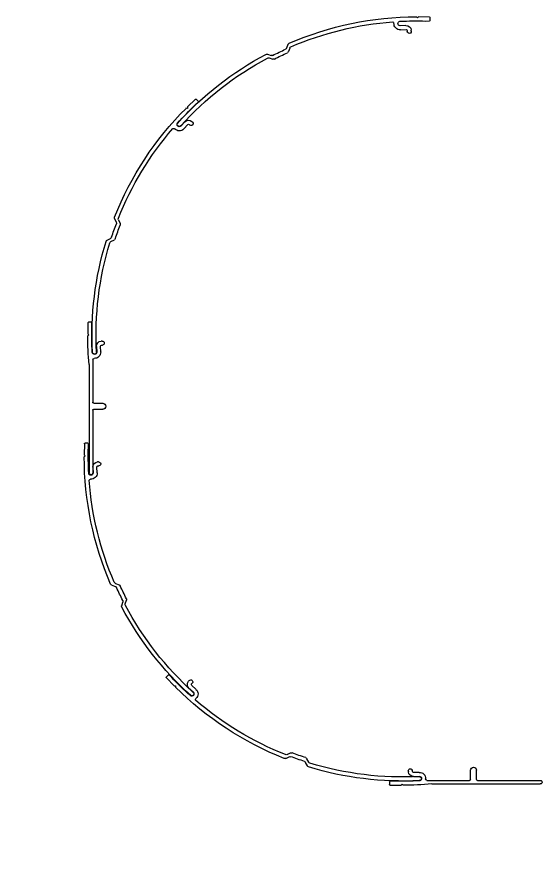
# Model space of a CAD drawing. Header units: millimetres. Extents: x 150937 to 394412, y 327166 to 584759.
# Drawn here: x 271565.6 to 271827.2, y 443671.8 to 444090 of the extents above; entities that cross this region are included whole.
import ezdxf

# ---------------------------------------------------------------- set-up
doc = ezdxf.new("R2010")
doc.units = ezdxf.units.MM

# ---------------------------------------------------------------- blocks, each defined once
blk = doc.blocks.new('33')
at = {"color": 1}
for p, q in [((8618.97, 1894.34), (8618.97, 1898.84)), ((8621.97, 1894.34), (8621.97, 1898.84)), ((8650.29, 1895.72), (8647.4, 1895.83)), ((8647.51, 1897.82), (8650.41, 1897.71)), ((8650.94, 1898.18), (8650.97, 1898.68)), ((8652.97, 1898.56), (8652.94, 1898.06)), ((8641.32, 1892.03), (8587.23, 1892.03)), ((8618.47, 1893.84), (8587.32, 1893.84)), ((8643.79, 1893.84), (8622.47, 1893.84)), ((8656.05, 1891.87), (8655.59, 1891.39)), ((8656.55, 1891.39), (8656.05, 1891.87)), ((8662.03, 1891.49), (8656.55, 1891.39)), ((8660.22, 1893.47), (8662, 1893.45)), ((8662.3, 1893.15), (8662.33, 1891.8))]:
    blk.add_line(p, q, dxfattribs=at)
for centre, radius, start, end in [((8620.47, 1898.84), 1.5, 0, 180), ((8651.97, 1898.62), 1, 356.6098, 176.6098), ((8643.45, 1894.68), 0.901, 292.3286, 353.6078), ((8647.34, 1894.83), 3, 86.6098, 184.823), ((8647.43, 1894.72), 1.11, 92.013, 261.2865), ((8650.44, 1898.21), 2.5, 266.6098, 356.6098), ((8650.44, 1898.21), 0.5, 266.6098, 356.6098), ((8587.23, 1892.94), 0.907, 84.4243, 270.0025), ((8618.47, 1894.34), 0.5, 270, 0), ((8622.47, 1894.34), 0.5, 180, 270), ((8655.88, 2055.41), 164.02, 264.9057, 269.8991), ((8655.61, 2051.39), 157.99, 266.9727, 271.6735), ((8662, 1893.15), 0.3, 1.1562, 90.9209), ((8662.03, 1891.79), 0.3, 271.0941, 1.1562)]:
    blk.add_arc(centre, radius, start, end, dxfattribs=at)
blk = doc.blocks.new('sef')
for p, q in [((8556.46, 2349.95), (8556.44, 2351.3)), ((8556.73, 2351.61), (8562.25, 2351.71)), ((8562.25, 2351.71), (8562.76, 2351.22)), ((8562.76, 2351.22), (8563.25, 2351.73)), ((8558.54, 2349.63), (8556.77, 2349.65)), ((8568.47, 2347.38), (8571.37, 2347.27)), ((8565.8, 2344.54), (8565.83, 2345.04)), ((8567.83, 2344.92), (8567.8, 2344.42)), ((8571.25, 2345.27), (8568.35, 2345.39)), ((8627.2, 2337.99), (8627.87, 2336.17)), ((8626.32, 2336.18), (8627, 2334.36)), ((8636.6, 2331.24), (8634.75, 2330.63)), ((8637.46, 2333.05), (8635.62, 2332.44))]:
    blk.add_line(p, q)
for centre, radius, start, end in [((8556.74, 2351.31), 0.3, 91.0941, 181.1562), ((8563.15, 2191.7), 160, 66.6158, 89.9731), ((8556.76, 2349.95), 0.3, 181.1562, 270.9209), ((8563.15, 2191.7), 157.99, 86.9727, 91.6735), ((8568.32, 2344.89), 2.5, 86.6098, 176.6098), ((8571.43, 2348.27), 3, 266.6098, 4.823), ((8571.33, 2348.38), 1.11, 272.013, 81.2865), ((8575.31, 2348.42), 0.901, 112.3286, 173.6078), ((8563.15, 2191.7), 157.99, 66.6472, 85.7109), ((8566.8, 2344.48), 1, 176.6098, 356.6098), ((8568.32, 2344.89), 0.5, 86.6098, 176.6098), ((8626.26, 2337.65), 1, 20.1013, 66.6158), ((8625.38, 2335.84), 1, 20.3424, 66.6472), ((8627.94, 2334.71), 1, 200.3424, 245.629), ((8563.15, 2191.7), 155.99, 62.9963, 65.629), ((8628.81, 2336.51), 1, 200.1013, 245.6115), ((8563.15, 2191.7), 157.99, 63.0138, 65.6115), ((8634.44, 2331.58), 1, 242.9963, 288.2829), ((8635.3, 2333.39), 1, 243.0138, 288.5239), ((8636.91, 2330.29), 1, 61.9781, 108.2829), ((8563.15, 2191.7), 157.99, 41.9591, 61.9781), ((8637.78, 2332.11), 1, 62.0094, 108.5239), ((8563.15, 2191.7), 160, 41.9224, 62.0094), ((8681.36, 2298.04), 1.01, 219.7927, 50.0222)]:
    blk.add_arc(centre, radius, start, end)

msp = doc.modelspace()

# ---------------------------------------------------------------- block references
at = {"xscale": -1}
for name, p in [('sef', (280327.852, 441738.275)), ('sef', (280327.852, 441738.275)), ('33', (280413.525, 441815.74)), ('33', (280413.525, 441815.74))]:
    msp.add_blockref(name, p, dxfattribs=at)
for name, p, rotation in [('sef', (279367.888, 448436.606), 44.99999999999536), ('33', (269709.556, 435275.481), 270), ('sef', (273950.878, 452434.044), 90), ('sef', (267252.399, 451474.072), 134.9999999999309)]:
    msp.add_blockref(name, p, dxfattribs=dict(at, rotation=rotation))

doc.saveas('drawing.dxf')
